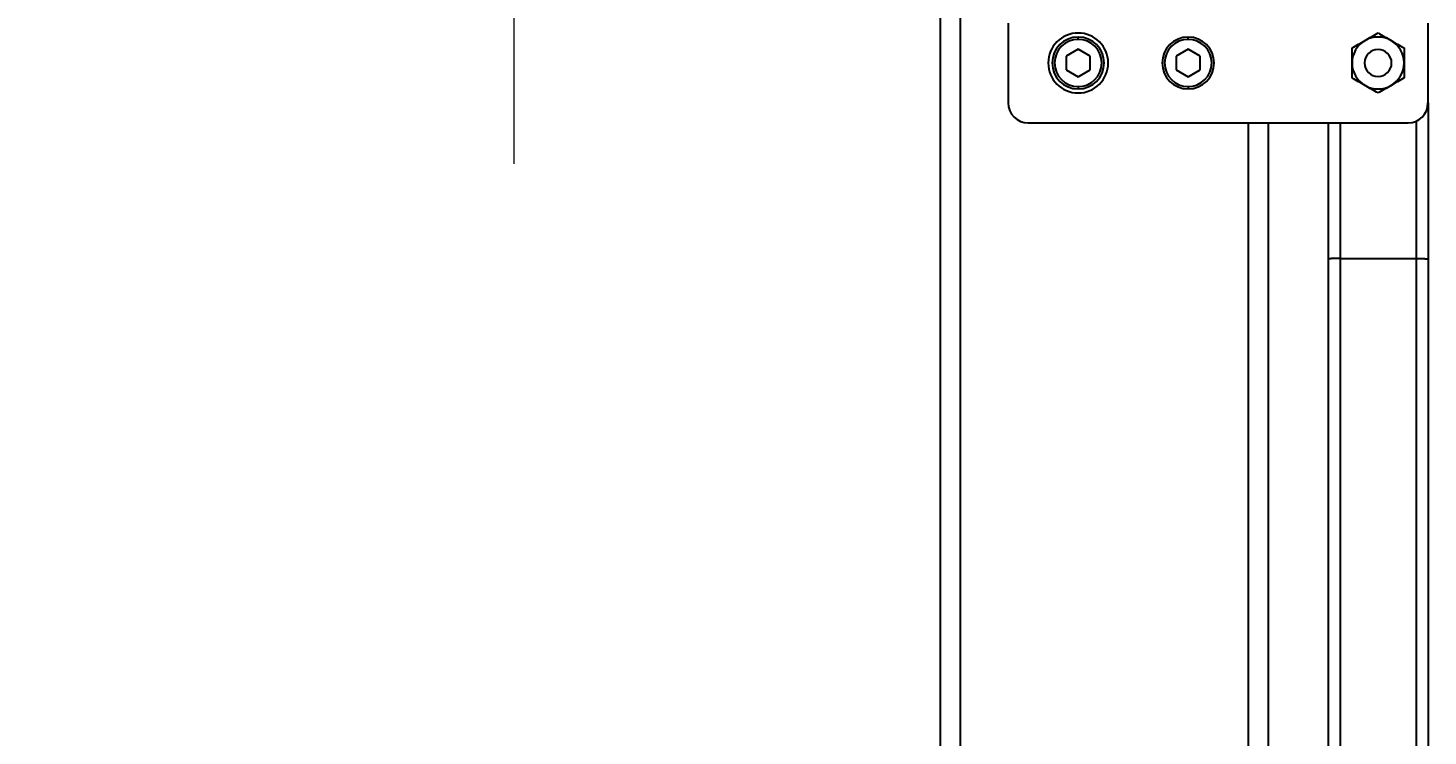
# Model space of a CAD drawing. Header units: millimetres. Extents: x 2 to 418, y 2 to 295.
# Drawn here: x 234.55 to 257.9, y 86.37 to 98.17 of the extents above; entities that cross this region are included whole.
import ezdxf

# ---------------------------------------------------------------- set-up
doc = ezdxf.new("R2010")
doc.units = ezdxf.units.MM
doc.styles.add('SLDTEXTSTYLE0', font='TXT', dxfattribs={"width": 0.75})
doc.dimstyles.new('SLDDIMSTYLE0', dxfattribs={"dimtxt": 3.175, "dimasz": 3.302, "dimexe": 0, "dimexo": 0.0625, "dimgap": 0.79375, "dimtad": 0, "dimtih": 1, "dimtoh": 1, "dimlfac": 15, "dimrnd": 1e-09, "dimzin": 4, "dimdsep": 46, "dimtxsty": 'SLDTEXTSTYLE0', "dimsah": 1, "dimcen": 0.09, "dimadec": 0, "dimazin": 1, "dimtfac": 1, "dimtmove": 0, "dimatfit": 0, "dimfxl": 0, "dimfrac": 2, "dimtolj": 1, "dimtzin": 12, "dimarcsym": 0})
doc.dimstyles.new('SLDDIMSTYLE1', dxfattribs={"dimtxt": 3.175, "dimasz": 3.302, "dimexe": 0, "dimexo": 0.0625, "dimgap": 0.79375, "dimtad": 0, "dimtih": 1, "dimtoh": 1, "dimlfac": 15, "dimrnd": 1e-09, "dimzin": 4, "dimdsep": 46, "dimtxsty": 'SLDTEXTSTYLE0', "dimsah": 1, "dimcen": 0.09, "dimadec": 0, "dimazin": 1, "dimtfac": 1, "dimtofl": 0, "dimtmove": 0, "dimatfit": 3, "dimfxl": 0, "dimfrac": 2, "dimtolj": 1, "dimtzin": 12, "dimarcsym": 0})

# ---------------------------------------------------------------- blocks, each defined once
blk = doc.blocks.new('_D_20')
at = {"color": 7, "linetype": 'Continuous', "lineweight": 0}
for p, q in [((248.494, 273.924), (215.656, 273.924)), ((218.831, 273.924), (218.831, 161.588)), ((218.831, 81.257), (218.831, 156.547)), ((248.494, 81.257), (215.656, 81.257))]:
    blk.add_line(p, q, dxfattribs=at)
at = {"color": 7, "linetype": 'Continuous', "lineweight": 18}
for points in [[(218.831, 273.924), (218.323, 270.622), (219.339, 270.622)], [(218.831, 81.257), (219.339, 84.559), (218.323, 84.559)]]:
    blk.add_solid(points, dxfattribs=at)
at = {"color": 7, "linetype": 'Continuous', "lineweight": 18, "insert": (211.206, 160.64), "char_height": 3.175, "attachment_point": 1, "style": 'SLDTEXTSTYLE0'}
blk.add_mtext('2890.00', dxfattribs=at)
blk = doc.blocks.new('_D_27')
at = {"color": 7, "linetype": 'Continuous', "lineweight": 0}
for p, q in [((236.301, 112.223), (242.651, 112.223)), ((242.651, 112.223), (242.651, 106.257)), ((242.651, 102.257), (242.651, 95.907))]:
    blk.add_line(p, q, dxfattribs=at)
at = {"color": 7, "linetype": 'Continuous', "lineweight": 18}
for points in [[(242.651, 106.257), (243.159, 109.559), (242.143, 109.559)], [(242.651, 102.257), (242.143, 98.955), (243.159, 98.955)]]:
    blk.add_solid(points, dxfattribs=at)
at = {"color": 7, "linetype": 'Continuous', "lineweight": 18, "insert": (225.744, 113.795), "char_height": 3.175, "attachment_point": 1, "style": 'SLDTEXTSTYLE0'}
blk.add_mtext('60.00', dxfattribs=at)

msp = doc.modelspace()

# ---------------------------------------------------------------- linework, layer by layer
at = {"color": 7, "linetype": 'Continuous', "lineweight": 25}
for p, q in [((249.76384, 100.92398), (249.76384, 81.25731)), ((250.89718, 98.25731), (250.89718, 96.92398)), ((257.89718, 96.92398), (257.89718, 98.25731)), ((252.06384, 97.82158), (251.86384, 97.70611)), ((252.06384, 97.98398), (252.06384, 98.02398)), ((252.26384, 97.70611), (252.06384, 97.82158)), ((253.89718, 97.82158), (253.69718, 97.70611)), ((253.89718, 97.98398), (253.89718, 98.02398)), ((254.09718, 97.70611), (253.89718, 97.82158)), ((251.86384, 97.70611), (251.86384, 97.47517)), ((252.26384, 97.47517), (252.26384, 97.70611)), ((253.69718, 97.70611), (253.69718, 97.47517)), ((254.09718, 97.47517), (254.09718, 97.70611)), ((251.86384, 97.47517), (252.06384, 97.3597)), ((252.06384, 97.3597), (252.26384, 97.47517)), ((253.69718, 97.47517), (253.89718, 97.3597)), ((253.89718, 97.3597), (254.09718, 97.47517)), ((252.06384, 97.19731), (252.06384, 97.15731)), ((253.89718, 97.19731), (253.89718, 97.15731)), ((257.89718, 96.92398), (257.89718, 94.32135)), ((251.23051, 96.59064), (257.56384, 96.59064)), ((255.23051, 96.59064), (255.23051, 81.25731)), ((256.23051, 96.59064), (256.23051, 94.32135)), ((256.23051, 94.32135), (256.23051, 81.05181)), ((256.43051, 94.33008), (256.43051, 81.06924)), ((256.43051, 94.33008), (257.69718, 94.33008)), ((257.69718, 94.33008), (257.69718, 81.06924)), ((257.89718, 94.32135), (257.89718, 81.05181))]:
    msp.add_line(p, q, dxfattribs=at)
at = {"color": 8, "linetype": 'Continuous', "lineweight": 25}
for p, q in [((250.09718, 100.34663), (250.09718, 81.25731)), ((254.89718, 96.59064), (254.89718, 81.25731)), ((256.43051, 96.59064), (256.43051, 94.33008)), ((257.69718, 96.61932), (257.69718, 94.33008))]:
    msp.add_line(p, q, dxfattribs=at)
at = {"color": 7, "linetype": 'Continuous', "lineweight": 25}
for centre, radius, start, end in [((252.06384, 97.59064), 0.5, 90, 270), ((252.06384, 97.59064), 0.5, 270, 90), ((252.06384, 97.59064), 0.43333, 90, 270), ((252.06384, 97.59064), 0.39333, 90, 270), ((252.06384, 97.59064), 0.43333, 270, 90), ((252.06384, 97.59064), 0.39333, 270, 90), ((253.89718, 97.59064), 0.43333, 90, 270), ((253.89718, 97.59064), 0.39333, 90, 270), ((253.89718, 97.59064), 0.43333, 270, 90), ((253.89718, 97.59064), 0.39333, 270, 90), ((257.06384, 97.59064), 0.43333, 120, 180), ((257.06384, 97.59064), 0.43333, 60, 120), ((257.06384, 97.59064), 0.43333, 0, 60), ((257.06384, 97.59064), 0.43333, 180, 240), ((257.06384, 97.59064), 0.22667, 90, 270), ((257.06384, 97.59064), 0.22667, 270, 90), ((257.06384, 97.59064), 0.43333, 300, 0), ((257.06384, 97.59064), 0.43333, 240, 300), ((251.23051, 96.92398), 0.33333, 180, 270), ((257.56384, 96.92398), 0.33333, 270, 0)]:
    msp.add_arc(centre, radius, start, end, dxfattribs=at)
for points in [[(256.84718, 97.96592), (256.92113, 98.00862), (256.99305, 98.05014), (257.06384, 98.09101)], [(257.06384, 98.09101), (257.13463, 98.05014), (257.20656, 98.00862), (257.28051, 97.96592)], [(256.63051, 97.84083), (256.7013, 97.8817), (256.77322, 97.92323), (256.84718, 97.96592)], [(256.63051, 97.59064), (256.63051, 97.67603), (256.63051, 97.75909), (256.63051, 97.84083)], [(257.28051, 97.96592), (257.35446, 97.92323), (257.42639, 97.8817), (257.49718, 97.84083)], [(257.49718, 97.84083), (257.49718, 97.75909), (257.49718, 97.67603), (257.49718, 97.59064)], [(256.63051, 97.34046), (256.63051, 97.4222), (256.63051, 97.50525), (256.63051, 97.59064)], [(257.49718, 97.59064), (257.49718, 97.50525), (257.49718, 97.4222), (257.49718, 97.34046)], [(256.84718, 97.21537), (256.77322, 97.25806), (256.7013, 97.29959), (256.63051, 97.34046)], [(257.06384, 97.09027), (256.99305, 97.13114), (256.92113, 97.17267), (256.84718, 97.21537)], [(257.28051, 97.21537), (257.20656, 97.17267), (257.13463, 97.13114), (257.06384, 97.09027)], [(257.49718, 97.34046), (257.42639, 97.29959), (257.35446, 97.25806), (257.28051, 97.21537)]]:
    msp.add_open_spline(points, degree=3, dxfattribs=at)
for points, knots in [([(256.43051, 94.33008), (256.42669, 94.33008), (256.41903, 94.33007), (256.40751, 94.33003), (256.39597, 94.32996), (256.38445, 94.32986), (256.37299, 94.32973), (256.36164, 94.32956), (256.35044, 94.32937), (256.33944, 94.32914), (256.32868, 94.32888), (256.31823, 94.32859), (256.30812, 94.32827), (256.29841, 94.32791), (256.28921, 94.32754), (256.28029, 94.32713), (256.27152, 94.32667), (256.26281, 94.32615), (256.25446, 94.32555), (256.24677, 94.32486), (256.24009, 94.32409), (256.23483, 94.32324), (256.23122, 94.32231), (256.23075, 94.32167), (256.23051, 94.32135)], [0, 0, 0, 0, 0.03643142, 0.07318827, 0.11027082, 0.14767928, 0.18541389, 0.22347487, 0.26186244, 0.30057681, 0.33961819, 0.37898678, 0.41868277, 0.45870636, 0.49905773, 0.53901975, 0.58290711, 0.63071957, 0.68245683, 0.73811852, 0.79770419, 0.86121336, 0.9286455, 1, 1, 1, 1]), ([(257.69718, 94.33008), (257.70099, 94.33007), (257.70866, 94.33007), (257.72017, 94.33002), (257.73171, 94.32994), (257.74323, 94.32984), (257.75469, 94.3297), (257.76604, 94.32954), (257.77725, 94.32934), (257.78825, 94.32911), (257.799, 94.32886), (257.80946, 94.32857), (257.81956, 94.32825), (257.82927, 94.32791), (257.83847, 94.32753), (257.84739, 94.32711), (257.85617, 94.32664), (257.86487, 94.32609), (257.87322, 94.32548), (257.88091, 94.32479), (257.8876, 94.32403), (257.89285, 94.3232), (257.89647, 94.3223), (257.89693, 94.32167), (257.89718, 94.32135)], [0, 0, 0, 0, 0.03643142, 0.07318828, 0.11027082, 0.14767929, 0.1854139, 0.22347488, 0.26186245, 0.30057682, 0.3396182, 0.37898679, 0.41868278, 0.45870636, 0.49905773, 0.53901976, 0.58290711, 0.63071958, 0.68245684, 0.73811853, 0.7977042, 0.86121337, 0.9286455, 1, 1, 1, 1])]:
    msp.add_open_spline(points, degree=3, knots=knots, dxfattribs=at)

# ---------------------------------------------------------------- dimensions: what is measured, and where the dimension line sits
at = {"color": 7, "linetype": 'Continuous', "lineweight": 18}
for base, p1, p2, dimstyle, picture, middle in [((218.83051, 81.25731), (249.76384, 273.92398), (249.76384, 81.25731), 'SLDDIMSTYLE1', '_D_20', (218.83051, 159.06749)), ((242.6511, 102.25731), (253.09718, 106.25731), (253.09718, 102.25731), 'SLDDIMSTYLE0', '_D_27', (242.6511, 112.22282))]:
    dim = msp.add_linear_dim(base=base, p1=p1, p2=p2, angle=90, dimstyle=dimstyle, dxfattribs=at)
    dim.commit()
    dim.dimension.update_dxf_attribs({"geometry": picture, "text_midpoint": middle, "dimtype": 160})

doc.saveas('drawing.dxf')
